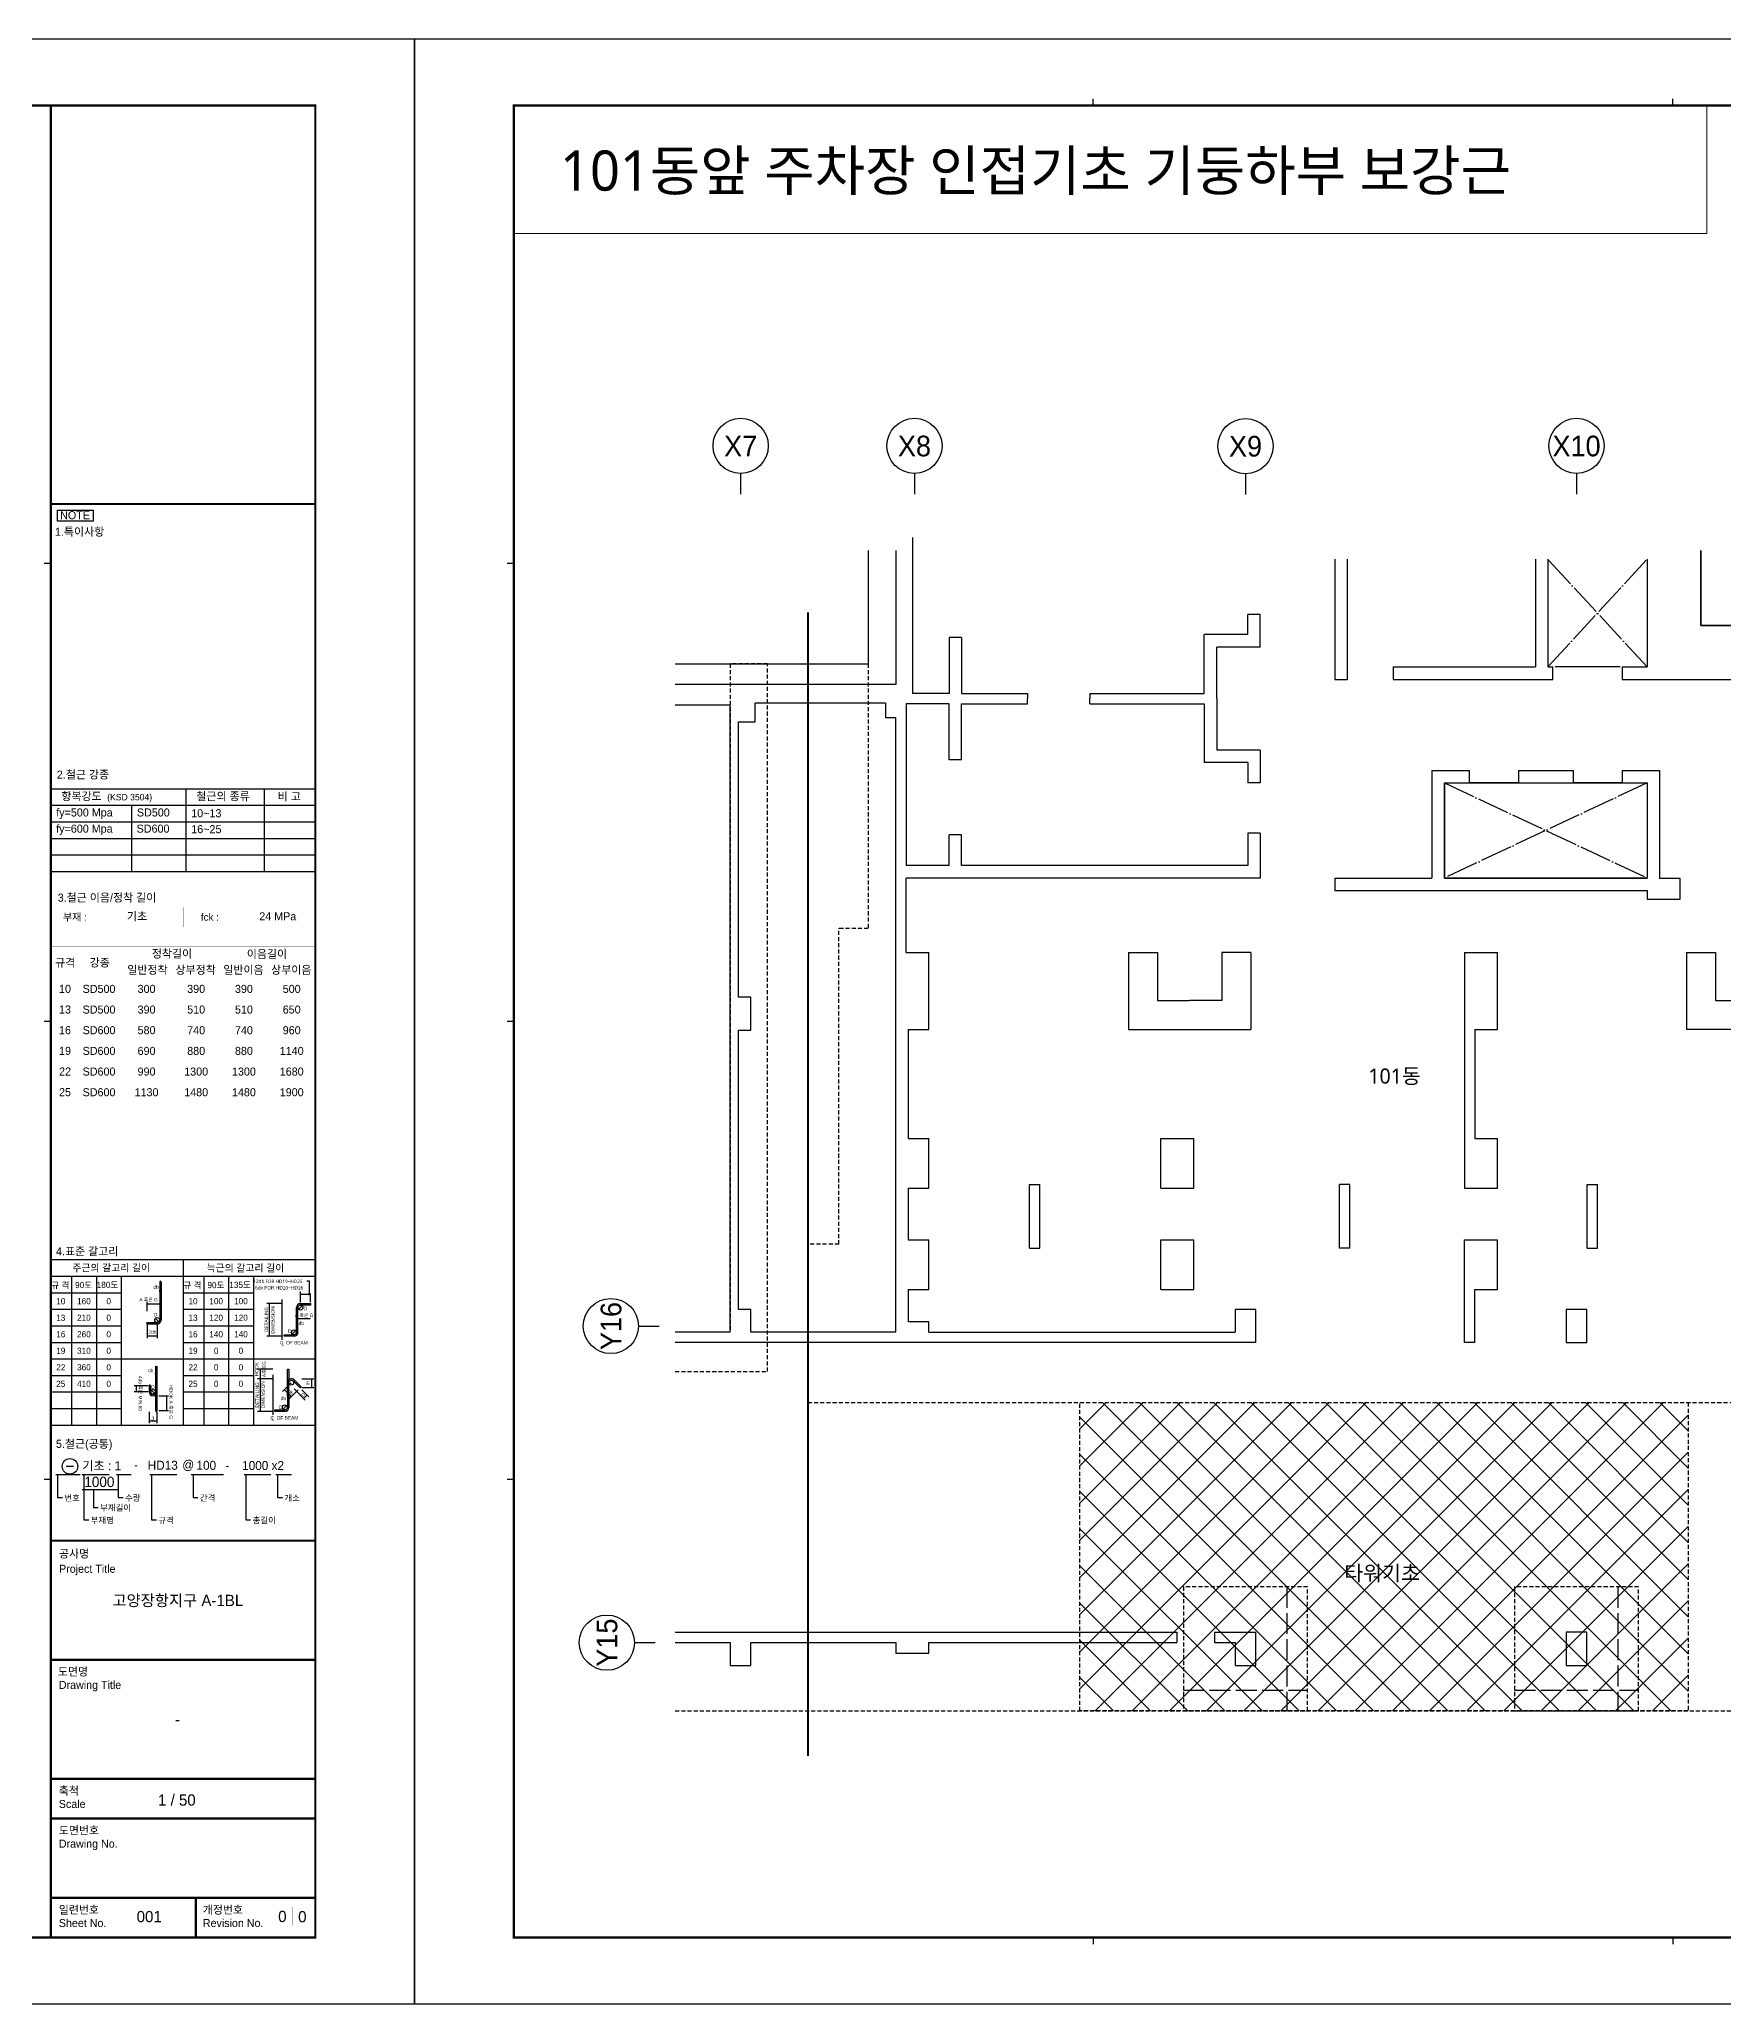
# Model space of a CAD drawing. Header units: millimetres. Extents: x 321717 to 696608, y -514806 to -16026.
# Drawn here: x 529593 to 570298, y -162618 to -115155 of the extents above; entities that cross this region are included whole.
import ezdxf
from ezdxf.enums import TextEntityAlignment as Align

# ---------------------------------------------------------------- set-up
doc = ezdxf.new("R2010")
doc.units = ezdxf.units.MM
doc.header["$LTSCALE"] = 65
for name, pattern in [('XS-기초$0$DDOT', [14, 12, -1, 0, -1]), ('XS-기초$0$HID', [2.3, 1.5, -0.8]), ('XS-기초$0$HID2', [7.5, 6, -1.5])]:
    doc.linetypes.add(name, pattern=pattern)
doc.layers.get('Defpoints').update_dxf_attribs({"color": 145})
for name, color, linetype in [('BUB', 7, 'Continuous'), ('XS-기초$0$BAR-B', 2, 'XS-기초$0$HID2'), ('XS-기초$0$EL7', 7, 'Continuous'), ('XS-기초$0$OPEN', 9, 'XS-기초$0$DDOT'), ('XS-기초$0$WALL', 11, 'Continuous'), ('XS-기초$0$기초꺽임', 4, 'XS-기초$0$HID'), ('XS-기초$0$기초연단', 3, 'Continuous'), ('XS-기초$0$하부보강', 7, 'XS-기초$0$HID'), ('기초꺽임', 7, 'Continuous')]:
    doc.layers.add(name, color=color, linetype=linetype)
doc.layers.add('TEXT', color=3, linetype='Continuous', lineweight=9)
doc.layers.add('XTITLE', color=22, linetype='Continuous', lineweight=0)
doc.styles.add('ARIAL', font='malgun_0.ttf')
doc.styles.add('HYULL', font='Dotum.ttf')
doc.styles.add('XRebarSheet', font='HMKMRHD.TTF')
doc.styles.add('돋움', font='malgun_0.ttf')
doc.styles.add('돋음', font='Dotum.ttf')
doc.dimstyles.new('NDIM', dxfattribs={"dimtxt": 3, "dimasz": 1.5, "dimexe": 2, "dimexo": 2, "dimgap": 1, "dimtad": 1, "dimdec": 0, "dimdsep": 46, "dimlunit": 6, "dimtxsty": 'ARIAL', "dimblk": 'DOT', "dimcen": 1, "dimclrd": 256, "dimclre": 7, "dimclrt": 3, "dimadec": 0, "dimazin": 0, "dimtfac": 1, "dimtdec": 0, "dimtix": 1, "dimtmove": 2, "dimatfit": 3, "dimldrblk": 'DOT', "dimfxl": 8, "dimtvp": 1, "dimtolj": 1, "dimlwd": -1, "dimlwe": -1, "dimarcsym": 0})

# ---------------------------------------------------------------- blocks, each defined once
blk = doc.blocks.new('_Dot')
at = {"color": 0, "linetype": 'ByBlock', "lineweight": -2}
blk.add_line((-0.5, 0), (-1, 0), dxfattribs=at)
at = {"color": 0, "linetype": 'ByBlock', "const_width": 0.5}
blk.add_lwpolyline([(-0.25, 0, 1), (0.25, 0, 1)], format="xyb", close=True, dxfattribs=at)
blk = doc.blocks.new('*D118')
at = {"color": 7, "transparency": 16777216}
for p, q in [((80432, 20451), (80432, 20463)), ((80477, 20451), (80477, 20463))]:
    blk.add_line(p, q, dxfattribs=at)
at = {"transparency": 16777216}
blk.add_line((80433, 20461), (80475, 20461), dxfattribs=at)
at = {"layer": 'Defpoints', "color": 0, "transparency": 16777216}
for p in [(80432, 20449), (80477, 20461), (80477, 20449)]:
    blk.add_point(p, dxfattribs=at)
at = {"transparency": 16777216, "xscale": 1.5, "yscale": 1.5, "zscale": 1.5, "rotation": 180}
blk.add_blockref('_Dot', (80432, 20461), dxfattribs=at)
at = {"transparency": 16777216, "xscale": 1.5, "yscale": 1.5, "zscale": 1.5}
blk.add_blockref('_Dot', (80477, 20461), dxfattribs=at)
blk = doc.blocks.new('*D119')
at = {"color": 7, "transparency": 16777216}
for p, q in [((76172, 19024), (76172, 19045)), ((76217, 19024), (76217, 19045))]:
    blk.add_line(p, q, dxfattribs=at)
at = {"transparency": 16777216}
blk.add_line((76215, 19043), (76174, 19043), dxfattribs=at)
at = {"layer": 'Defpoints', "color": 0, "transparency": 16777216}
for p in [(76172, 19043), (76172, 19022), (76217, 19022)]:
    blk.add_point(p, dxfattribs=at)
at = {"transparency": 16777216, "xscale": 1.5, "yscale": 1.5, "zscale": 1.5, "rotation": 180}
blk.add_blockref('_Dot', (76172, 19043), dxfattribs=at)
at = {"transparency": 16777216, "xscale": 1.5, "yscale": 1.5, "zscale": 1.5}
blk.add_blockref('_Dot', (76217, 19043), dxfattribs=at)
blk = doc.blocks.new('*D120')
at = {"transparency": 16777216}
blk.add_line((80158, 18181), (80199, 18181), dxfattribs=at)
at = {"layer": 'Defpoints', "color": 0, "transparency": 16777216}
for p in [(80156, 18181), (80201, 18181), (80201, 18181)]:
    blk.add_point(p, dxfattribs=at)
at = {"transparency": 16777216, "xscale": 1.5, "yscale": 1.5, "zscale": 1.5, "rotation": 180}
blk.add_blockref('_Dot', (80156, 18181), dxfattribs=at)
at = {"transparency": 16777216, "xscale": 1.5, "yscale": 1.5, "zscale": 1.5}
blk.add_blockref('_Dot', (80201, 18181), dxfattribs=at)
blk = doc.blocks.new('BUB')
at = {"layer": 'BUB'}
blk.add_line((0, 1500), (0, 0), dxfattribs=at)
blk.add_circle((0, 3500), 2000, dxfattribs=at)
blk = doc.blocks.new('zhstes')
at = {"layer": 'XS-기초$0$하부보강'}
h = blk.add_hatch(dxfattribs=at)
h.set_pattern_fill('ANSI37', color=8, scale=200)
h.set_pattern_definition([(45, (-475155, 66938.44), (-449.0128, 449.0128), []), (135, (-475155, 66938.44), (-449.0128, -449.0128), [])])
h.paths.add_polyline_path([(7350, -7450), (-7350, -7450), (-7350, 0), (7350, 0)])
at = {"layer": 'XS-기초$0$EL7'}
for p, q in [((5700, 17775), (4130, 17775)), ((3245, 14975), (2055, 14975)), ((5755, 14975), (4565, 14975))]:
    blk.add_line(p, q, dxfattribs=at)
at = {"layer": 'XS-기초$0$OPEN'}
for p, q in [((6355, 17775), (3955, 20375)), ((3955, 17775), (6355, 20375)), ((1455, 14975), (6355, 12675)), ((6355, 14975), (1455, 12675))]:
    blk.add_line(p, q, dxfattribs=at)
at = {"layer": 'XS-기초$0$WALL', "color": 5}
for p, q in [((-11400, 20905), (-11400, 17135)), ((-11800, 20585), (-11800, 17350)), ((7655, 20585), (7655, 18775)), ((-1195, 20375), (-1195, 17475)), ((-895, 20375), (-895, 17475)), ((3655, 20375), (3655, 17775)), ((3955, 20375), (3955, 17775)), ((6355, 20375), (6355, 17775)), ((-3295, 18555), (-3295, 19045)), ((-2995, 19045), (-3295, 19045)), ((-2995, 18255), (-2995, 19045)), ((-4345, 17135), (-4345, 18555)), ((-3295, 18555), (-4345, 18555)), ((7655, 18775), (16480, 18775)), ((-10215, 18490), (-10515, 18490)), ((-10515, 18490), (-10515, 17135)), ((-10215, 18490), (-10215, 17135)), ((-4045, 17010), (-4045, 18255)), ((-2995, 18255), (-4045, 18255)), ((215, 17775), (3655, 17775)), ((215, 17775), (215, 17475)), ((3955, 17775), (4080, 17775)), ((4080, 17475), (4080, 17775)), ((5750, 17775), (6355, 17775)), ((5750, 17775), (5750, 17475)), ((-11800, 17350), (-17132, 17350)), ((-10515, 17135), (-11400, 17135)), ((-10215, 17135), (-8615, 17135)), ((-8615, 17135), (-8615, 17010)), ((-7115, 17135), (-4345, 17135)), ((-7115, 17135), (-7115, 17010)), ((-1195, 17475), (-895, 17475)), ((215, 17475), (4080, 17475)), ((3655, 17475), (4080, 17475)), ((5750, 17475), (6755, 17475)), ((6755, 17475), (15580, 17475)), ((-15800, 16850), (-17132, 16850)), ((-15800, 1700), (-15800, 16850)), ((-12050, 16900), (-15200, 16900)), ((-15200, 16450), (-15200, 16900)), ((-12050, 16900), (-12050, 16550)), ((-10515, 16885), (-11550, 16885)), ((-11550, 16885), (-11550, 12975)), ((-10515, 15530), (-10515, 16885)), ((-10215, 15530), (-10215, 16885)), ((-10215, 16885), (-8615, 16885)), ((-8615, 16885), (-8615, 17010)), ((-7115, 16885), (-7115, 17010)), ((-7115, 16885), (-4345, 16885)), ((-4345, 16885), (-4345, 15465)), ((-4045, 17010), (-4045, 15765)), ((-15600, 9800), (-15600, 16450)), ((-15600, 16450), (-15200, 16450)), ((-12050, 16550), (-11800, 16550)), ((-11800, 1700), (-11800, 16550)), ((-2995, 15765), (-4045, 15765)), ((-2995, 15765), (-2995, 14975)), ((-10215, 15530), (-10515, 15530)), ((-3295, 15465), (-4345, 15465)), ((-3295, 15465), (-3295, 14975)), ((1155, 15275), (1155, 12675)), ((1155, 15275), (2055, 15275)), ((2055, 15275), (2055, 14975)), ((3245, 15275), (4565, 15275)), ((3245, 15275), (3245, 14975)), ((4565, 15275), (4565, 14975)), ((5755, 15275), (6655, 15275)), ((5755, 15275), (5755, 14975)), ((6655, 15275), (6655, 12665)), ((-2995, 14975), (-3295, 14975)), ((1455, 14975), (1455, 12675)), ((1455, 14975), (2055, 14975)), ((3245, 14975), (4565, 14975)), ((5755, 14975), (6355, 14975)), ((6355, 14975), (6355, 12675)), ((-10215, 13720), (-10515, 13720)), ((-10515, 12975), (-10515, 13720)), ((-10215, 12975), (-10215, 13720)), ((-3295, 13755), (-3295, 12975)), ((-2995, 13755), (-3295, 13755)), ((-2995, 13755), (-2995, 12975)), ((-10515, 12975), (-11550, 12975)), ((-3295, 12975), (-10215, 12975)), ((-2995, 12975), (-2995, 12675)), ((-2995, 12675), (-11550, 12675)), ((-11550, 10875), (-11550, 12675)), ((-1195, 12675), (-1195, 12375)), ((-1195, 12675), (1155, 12675)), ((-1195, 12375), (6355, 12375)), ((1455, 12675), (6355, 12675)), ((6355, 12375), (6355, 12165)), ((7155, 12665), (6655, 12665)), ((7155, 12165), (7155, 12665)), ((6355, 12165), (7155, 12165)), ((-11550, 10875), (-11000, 10875)), ((-11000, 9015), (-11000, 10875)), ((-6175, 10875), (-5475, 10875)), ((-6175, 10875), (-6175, 9015)), ((-5475, 10875), (-5475, 9715)), ((-3225, 10875), (-3925, 10875)), ((-3925, 10875), (-3925, 9715)), ((-3225, 10875), (-3225, 9015)), ((1940, 10875), (1940, 5180)), ((1940, 10875), (2740, 10875)), ((2740, 9015), (2740, 10875)), ((7305, 10875), (7305, 9015)), ((7305, 10875), (8005, 10875)), ((8005, 10875), (8005, 9715)), ((-15300, 9800), (-15600, 9800)), ((-15300, 9000), (-15300, 9800)), ((-5475, 9715), (-4700, 9715)), ((-3925, 9715), (-4700, 9715)), ((8005, 9715), (8780, 9715)), ((-15600, 2250), (-15600, 9000)), ((-15600, 9000), (-15300, 9000)), ((-11500, 9015), (-11000, 9015)), ((-11500, 9015), (-11500, 6380)), ((-6175, 9015), (-3225, 9015)), ((2190, 9015), (2740, 9015)), ((2190, 9015), (2190, 6380)), ((10255, 9015), (7305, 9015)), ((-11500, 6380), (-11000, 6380)), ((-11000, 5180), (-11000, 6380)), ((-5400, 6380), (-4600, 6380)), ((-5400, 5180), (-5400, 6380)), ((-4600, 5180), (-4600, 6380)), ((2190, 6380), (2740, 6380)), ((2740, 5180), (2740, 6380)), ((-8570, 3735), (-8570, 5270)), ((-8570, 5270), (-8320, 5270)), ((-8320, 3735), (-8320, 5270)), ((-1080, 3735), (-1080, 5270)), ((-830, 5270), (-1080, 5270)), ((-830, 3735), (-830, 5270)), ((4910, 3735), (4910, 5270)), ((4910, 5270), (5160, 5270)), ((5160, 3735), (5160, 5270)), ((-11500, 5180), (-11000, 5180)), ((-11500, 5180), (-11500, 3935)), ((-5400, 5180), (-4600, 5180)), ((1940, 5180), (2740, 5180)), ((-11500, 3935), (-11000, 3935)), ((-11000, 2735), (-11000, 3935)), ((-5400, 3935), (-4600, 3935)), ((-5400, 2735), (-5400, 3935)), ((-4600, 2735), (-4600, 3935)), ((1940, 3935), (2740, 3935)), ((1940, 1450), (1940, 3935)), ((2740, 2735), (2740, 3935)), ((-8570, 3735), (-8320, 3735)), ((-830, 3735), (-1080, 3735)), ((4910, 3735), (5160, 3735)), ((-11500, 2735), (-11000, 2735)), ((-11500, 2735), (-11500, 1950)), ((-5400, 2735), (-4600, 2735)), ((2190, 2735), (2740, 2735)), ((2190, 1450), (2190, 2735)), ((-15300, 2250), (-15600, 2250)), ((-15300, 1700), (-15300, 2250)), ((-11000, 1950), (-11500, 1950)), ((-11000, 1700), (-11000, 1950)), ((-3100, 2250), (-3600, 2250)), ((-3600, 2250), (-3600, 1700)), ((-3100, 1450), (-3100, 2250)), ((4900, 2250), (4400, 2250)), ((4400, 2250), (4400, 1450)), ((4900, 1450), (4900, 2250)), ((-15800, 1700), (-17132, 1700)), ((-3100, 1450), (-17132, 1450)), ((-11800, 1700), (-15300, 1700)), ((-11000, 1700), (-3600, 1700)), ((2190, 1450), (1940, 1450)), ((4400, 1450), (4900, 1450)), ((-17132, -5550), (-5010, -5550)), ((-5010, -5550), (-5010, -5800)), ((-4100, -5550), (-3100, -5550)), ((-4100, -5550), (-4100, -5800)), ((-3100, -6350), (-3100, -5550)), ((4900, -5550), (4400, -5550)), ((4400, -5550), (4400, -6350)), ((4900, -6350), (4900, -5550)), ((-17132, -5800), (-15800, -5800)), ((-15800, -5800), (-15800, -6350)), ((-15300, -5800), (-11800, -5800)), ((-15300, -6350), (-15300, -5800)), ((-11800, -5800), (-11800, -6050)), ((-11800, -6050), (-11000, -6050)), ((-11000, -5800), (-5010, -5800)), ((-11000, -6050), (-11000, -5800)), ((-4100, -5800), (-3600, -5800)), ((-3600, -5800), (-3600, -6350)), ((-15800, -6350), (-15300, -6350)), ((-3600, -6350), (-3100, -6350)), ((4400, -6350), (4900, -6350))]:
    blk.add_line(p, q, dxfattribs=at)
at = {"layer": 'XS-기초$0$기초꺽임'}
blk.add_lwpolyline([(-17132, 750), (-14900, 750), (-14900, 17850), (-15800, 17850), (-15800, 1700), (-17132, 1700)], dxfattribs=at)
at = {"layer": 'XS-기초$0$기초연단'}
for p, q in [((-12470, 20585), (-12470, 17850)), ((7655, 18775), (7655, 20585)), ((16480, 18775), (7655, 18775)), ((-17132, 17850), (-12470, 17850))]:
    blk.add_line(p, q, dxfattribs=at)
at = {"layer": 'XS-기초$0$기초연단', "linetype": 'XS-기초$0$HID'}
for p, q in [((-12470, 17850), (-12470, 11455)), ((-13175, 3825), (-13175, 11455)), ((-12470, 11455), (-13175, 11455)), ((-13925, 3825), (-13925, 0)), ((-13175, 3825), (-13925, 3825)), ((-13925, 0), (17230, 0)), ((-17132, -7450), (19350, -7450))]:
    blk.add_line(p, q, dxfattribs=at)
at = {"layer": 'XS-기초$0$하부보강', "color": 8}
blk.add_lwpolyline([(7350, -7450), (-7350, -7450), (-7350, 0), (7350, 0)], close=True, dxfattribs=at)
at = {"layer": '기초꺽임', "color": 1, "const_width": 50}
blk.add_lwpolyline([(-13925, 19093), (-13925, -8538)], dxfattribs=at)
at = {"layer": '기초꺽임'}
blk.add_lwpolyline([(1455, 14975), (6355, 14975), (6355, 12675), (1455, 12675)], close=True, dxfattribs=at)
at = {"layer": 'BUB', "xscale": 0.3333333333333333, "yscale": 0.3333333333333333, "zscale": 0.3333333333333333}
for p in [(-15550, 21949), (-11350, 21949), (-3350, 21943), (4650, 21949)]:
    blk.add_blockref('BUB', p, dxfattribs=at)
at = {"layer": 'BUB', "xscale": 0.3333333333333333, "yscale": 0.3333333333333333, "zscale": 0.3333333333333333, "rotation": 90}
for p in [(-17519, 1850), (-17616, -5800)]:
    blk.add_blockref('BUB', p, dxfattribs=at)
at = {"layer": 'TEXT', "style": '돋음'}
for s, p in [('X7', (-15550, 23113)), ('X8', (-11350, 23113)), ('X9', (-3350, 23108)), ('X10', (4650, 23113))]:
    blk.add_text(s, height=500, dxfattribs=at).set_placement(p, align=Align.MIDDLE_CENTER)
for s, p in [('Y16', (-18683, 1850)), ('Y15', (-18781, -5800))]:
    blk.add_text(s, height=500, rotation=90, dxfattribs=at).set_placement(p, align=Align.MIDDLE_CENTER)
at = {"layer": 'XTITLE', "color": 2, "style": '돋움'}
for s, p in [('101동', (-383, 7890)), ('타워기초', (-964, -4119))]:
    blk.add_text(s, height=364.1, dxfattribs=at).set_placement(p, align=Align.MIDDLE_LEFT)
blk = doc.blocks.new('dhs_sheet2e')
h = blk.add_hatch(color=256)
edge = h.paths.add_edge_path()
edge.add_line((76299, 21797), (76299, 20646.2))
edge.add_arc((76224.2, 20646.2), 74.7, -90, 0, ccw=False)
edge.add_line((76224.2, 20571.5), (75925.3, 20571.5))
edge.add_arc((75925.3, 20549.1), 22.4, 90, 270)
edge.add_line((75925.3, 20526.7), (76224.2, 20526.7))
edge.add_arc((76224.2, 20646.2), 119.6, 270, 360)
edge.add_line((76343.8, 20646.2), (76343.8, 21797))
edge.add_arc((76321.4, 21797), 22.4, 0, 180)
blk.add_hatch(color=256).paths.add_polyline_path([(80850.3, 21144.3), (80551.4, 21144.3, 0.4142136), (80431.9, 21024.7), (80431.9, 20621.2), (80431.9, 20277.5, -0.4142136), (80357.1, 20202.7), (80058.2, 20202.7), (80058.2, 20157.9), (80357.1, 20157.9, 0.4142136), (80476.7, 20277.5), (80476.7, 20621.2), (80476.7, 21024.7, -0.4142136), (80551.4, 21099.4), (80850.3, 21099.4)])
h = blk.add_hatch(color=256)
h.paths.add_polyline_path([(76216.8, 18481.2, -0.2277351), (76172, 18387.9), (76172, 17913.3, 1), (76216.8, 17913.3)])
h.paths.add_polyline_path([(76216.8, 19258.4, 1), (76172, 19258.4), (76172, 18481.2, -0.1833618), (76153.2, 18431.7, -0.6790836), (76150.1, 18423.9, -0.2067221), (76146.9, 18425.3, -0.6466922), (76022.6, 18481.2), (76022.6, 18660.6, 1), (75977.7, 18660.6), (75977.7, 18481.2, 1), (76216.8, 18481.2)])
h.paths.add_polyline_path([(76153.2, 18431.7, -0.0300135), (76146.9, 18425.3, 0.2067221), (76150.1, 18423.9, 0.6790836)], flags=17)
h = blk.add_hatch(color=256)
h.paths.add_polyline_path([(80200.9, 19160.1), (80156.1, 19160.1), (80156.1, 18756.6, -0.2277351), (80200.9, 18850)])
h.paths.add_polyline_path([(80156.1, 18756.6), (80156.1, 18353.1), (80156.1, 18009.4, -0.4142136), (80081.4, 17934.7), (79782.5, 17934.7), (79782.5, 17889.8), (80081.4, 17889.8, 0.4142136), (80200.9, 18009.4), (80200.9, 18353.1), (80200.9, 18756.6, -0.6681786), (80328.5, 18809.5), (80539.9, 18598.1), (80571.6, 18629.8), (80360.2, 18841.2, 0.6681786)])
at = {"color": 7}
for p, q in [((20500.6, 57331.7), (20500.6, 57531.5)), ((38004.8, 57331.7), (38004.8, 57531.5)), ((2996.4, 43498.2), (2796.7, 43498.2)), ((73013.1, 43498.2), (72813.3, 43498.2)), ((73013.1, 36694), (81003.6, 36694)), ((73013.1, 36194.6), (81003.6, 36194.6)), ((75452.6, 36194.6), (75452.6, 34197)), ((77085.8, 36694), (77085.8, 34197)), ((79453.7, 36694), (79453.7, 34197)), ((73013.1, 35695.2), (81003.6, 35695.2)), ((73013.1, 35195.8), (81003.6, 35195.8)), ((73013.1, 34696.4), (81003.6, 34696.4)), ((73013.1, 34197), (81003.6, 34197)), ((2996.4, 29664.7), (2796.7, 29664.7)), ((73013.1, 29664.7), (72813.3, 29664.7)), ((80551.4, 21191.6), (80551.4, 21507.4)), ((80850.3, 21191.6), (80850.3, 21435)), ((76343.8, 20916), (76343.8, 21141.7)), ((79996, 21144.3), (79533, 21144.3)), ((80431.9, 20947.5), (80431.9, 20685.3)), ((79996, 20157.9), (79533, 20157.9)), ((79720.2, 19160.1), (79257.5, 19160.1)), ((75953.1, 18660.6), (75532.2, 18660.6)), ((75953.1, 18481.2), (75532.2, 18481.2)), ((79720.2, 18876.2), (79257.5, 18876.2)), ((79720.2, 18876.2), (79257.5, 18876.2)), ((80273.9, 18754.9), (80011.4, 18492.3)), ((80485.3, 18543.5), (80222.7, 18281)), ((80488.8, 18437.8), (80698.5, 18228.1)), ((80591.1, 18876.2), (80958.3, 18876.2)), ((80591.1, 18607.2), (80958.3, 18607.2)), ((80594.5, 18543.5), (80804.2, 18333.8)), ((75977.7, 17876.9), (75977.7, 17530.5)), ((76216.8, 17876.9), (76216.8, 17530.5)), ((76270.6, 18361.7), (76562.3, 18361.7)), ((76270.6, 17913.3), (76562.3, 17913.3)), ((79720.2, 17885.5), (79257.5, 17885.5)), ((73477.6, 16230.5), (73697, 16230.5)), ((2996.4, 15831.2), (2796.7, 15831.2)), ((73013.1, 15831.2), (72813.3, 15831.2)), ((20500.6, 1997.6), (20500.6, 1797.9)), ((38004.8, 1997.6), (38004.8, 1797.9))]:
    blk.add_line(p, q, dxfattribs=at)
at = {"color": 7, "ltscale": 2}
for p, q in [((73013.1, 22471.6), (81003.6, 22471.6)), ((73013.1, 21972.2), (81003.6, 21972.2)), ((73637.3, 21972.2), (73637.3, 17477.6)), ((74386.4, 21972.2), (74386.4, 17477.6)), ((75135.6, 21972.2), (75135.6, 17477.6)), ((77008.3, 22471.6), (77008.3, 17477.6)), ((77632.6, 21972.2), (77632.6, 17477.6)), ((78381.7, 21972.2), (78381.7, 17477.6)), ((79130.8, 21972.2), (79130.8, 17477.6)), ((73013.1, 21472.8), (75135.6, 21472.8)), ((77008.3, 21472.8), (79130.8, 21472.8)), ((75135.6, 19475.2), (77008.3, 19475.2)), ((79130.8, 19475.2), (81003.6, 19475.2)), ((73013.1, 17477.6), (81003.6, 17477.6))]:
    blk.add_line(p, q, dxfattribs=at)
for p, q in [((76299, 21797), (76299, 20646.2)), ((76343.8, 21797), (76343.8, 20646.2)), ((80553.3, 21432.5), (80848.4, 21432.5)), ((80742.8, 21835.3), (80817.5, 21835.3)), ((80817.5, 21835.3), (80817.5, 21432.5)), ((79607.9, 21142.4), (79607.9, 20159.8)), ((80431.9, 20277.5), (80431.9, 21024.7)), ((80476.7, 20277.5), (80476.7, 21024.7)), ((80498.6, 20971.9), (80604.3, 21077.5)), ((80551.4, 21144.3), (80850.3, 21144.3)), ((80850.3, 21099.4), (80551.4, 21099.4)), ((80850.3, 21144.3), (80850.3, 21099.4)), ((75925.3, 20571.5), (76224.2, 20571.5)), ((76224.2, 20526.7), (75925.3, 20526.7)), ((76277.1, 20593.4), (76171.4, 20699.1)), ((80058.2, 20202.7), (80357.1, 20202.7)), ((80058.2, 20157.9), (80058.2, 20202.7)), ((80304.3, 20224.6), (80410, 20330.3)), ((80835.3, 20687.8), (80431.9, 20687.8)), ((80357.1, 20157.9), (80058.2, 20157.9)), ((76172, 19258.4), (76172, 18481.2)), ((76216.8, 19258.4), (76216.8, 18481.2)), ((79332.2, 19158.3), (79332.2, 18878.1)), ((75592.1, 18659.1), (75592.1, 18482.7)), ((75977.7, 18660.6), (75977.7, 18481.2)), ((76022.6, 18660.6), (76022.6, 18481.2)), ((76150.1, 18428.4), (76044.4, 18534.1)), ((79332.2, 18874.3), (79332.2, 17887.4)), ((80065.6, 18544), (80274.3, 18335.3)), ((80156.1, 18353.1), (80156.1, 18756.6)), ((80200.9, 18353.1), (80200.9, 18756.6)), ((80328.5, 18809.5), (80539.9, 18598.1)), ((80357.7, 18568.9), (80698.5, 18228.1)), ((80360.2, 18841.2), (80571.6, 18629.8)), ((80539.9, 18598.1), (80571.6, 18629.8)), ((80883.4, 18874.3), (80883.4, 18609.1)), ((76502.4, 18360.2), (76502.4, 17914.8)), ((79782.5, 17889.8), (79782.5, 17934.7)), ((79782.5, 17934.7), (80081.4, 17934.7)), ((80081.4, 17889.8), (79782.5, 17889.8)), ((80028.6, 17956.6), (80134.2, 18062.2)), ((80156.1, 18353.1), (80156.1, 18009.4)), ((80200.9, 18353.1), (80200.9, 18009.4)), ((80749.9, 18385.4), (80646.9, 18282.4)), ((76215.3, 17590.4), (75979.2, 17590.4))]:
    blk.add_line(p, q)
at = {"color": 1}
for p, q in [((76299, 21501), (76299, 21548.4)), ((76342.3, 21546.4), (76300.5, 21546.4)), ((76343.8, 21501), (76343.8, 21548.4)), ((75925.3, 20916), (75925.3, 21199.6)), ((75926.8, 21139.7), (76342.3, 21139.7)), ((75925.3, 20500.1), (75925.3, 20098.9)), ((76224.2, 20500.1), (76224.2, 20098.9)), ((76222.7, 20158.9), (75926.8, 20158.9))]:
    blk.add_line(p, q, dxfattribs=at)
at = {"linetype": 'Continuous'}
for p, q in [((79998.5, 20053.3), (79998.5, 21263.8)), ((79722.7, 17785.2), (79722.7, 18995.8))]:
    blk.add_line(p, q, dxfattribs=at)
at = {"color": 4}
for p, q in [((80156.1, 19160.1), (80200.9, 19160.1)), ((80156.1, 18756.6), (80156.1, 19160.1)), ((80200.9, 19160.1), (80200.9, 18850)), ((76216.8, 18481.2), (76216.8, 17913.3)), ((76172, 18387.9), (76172, 17913.3))]:
    blk.add_line(p, q, dxfattribs=at)
at = {"color": 1, "ltscale": 2}
for p, q in [((73160.8, 15979.6), (73897.2, 15979.6)), ((73217.3, 15979.6), (73217.3, 15288.3)), ((73955, 15979.6), (74769.1, 15979.6)), ((73955, 15525.5), (75020.4, 15525.5)), ((74011.5, 15979.6), (74011.5, 14611.4)), ((74296, 15525.5), (74296, 14991.1)), ((74992, 15979.6), (75438.1, 15979.6)), ((75048.5, 15979.6), (75048.5, 15288.3)), ((75998.4, 15979.6), (76812.5, 15979.6)), ((76054.9, 15979.6), (76054.9, 14611.4)), ((77253.2, 15979.6), (78222.3, 15979.6)), ((77309.7, 15979.6), (77309.7, 15288.3)), ((78846.9, 15979.6), (79661, 15979.6)), ((78903.4, 15979.6), (78903.4, 14611.4)), ((79804.8, 15979.6), (80281.2, 15979.6)), ((79861.3, 15979.6), (79861.3, 15288.3)), ((73217.3, 15288.3), (73361.3, 15288.3)), ((74296, 14991.1), (74440, 14991.1)), ((75048.5, 15288.3), (75192.5, 15288.3)), ((77309.7, 15288.3), (77453.7, 15288.3)), ((79861.3, 15288.3), (80005.3, 15288.3)), ((74011.5, 14611.4), (74155.5, 14611.4)), ((76054.9, 14611.4), (76198.9, 14611.4)), ((78903.4, 14611.4), (79047.4, 14611.4))]:
    blk.add_line(p, q, dxfattribs=at)
at = {"color": 30}
for p, q in [((73013.1, 6791.9), (81003.6, 6791.9)), ((73013.1, 5593.3), (81003.6, 5593.3)), ((73013.1, 3196.2), (81003.6, 3196.2))]:
    blk.add_line(p, q, dxfattribs=at)
at = {"color": 7}
for points in [[(84000, 0), (84000, 59329.4), (0, 59329.4), (0, 0)], [(73208.2, 45108.5), (74292.8, 45108.5), (74292.8, 44775), (73208.2, 44775)]]:
    blk.add_lwpolyline(points, close=True, dxfattribs=at)
at = {"color": 30, "const_width": 64.9}
blk.add_lwpolyline([(81003.6, 57331.7), (2996.4, 57331.7), (2996.4, 1997.6), (81003.6, 1997.6)], close=True, dxfattribs=at)
at = {"color": 30}
for points, const_width in [([(73013.1, 1997.6), (73013.1, 57331.7)], 64.9), ([(73013.1, 45291.6), (81003.6, 45291.6)], 64.9), ([(73013.1, 37482.7), (81003.6, 37482.7)], 1.25), ([(73013.1, 13983.4), (81003.6, 13983.4)], 64.9), ([(73013.1, 10387.6), (81003.6, 10387.6)], 64.9), ([(73013.1, 6791.9), (81003.6, 6791.9)], 64.9), ([(73013.1, 5593.3), (81003.6, 5593.3)], 64.9), ([(73013.1, 3196.2), (81003.6, 3196.2)], 64.9), ([(77390.2, 1997.6), (77390.2, 3196.2)], 64.9)]:
    blk.add_lwpolyline(points, dxfattribs=dict(at, const_width=const_width))
at = {"ltscale": 2, "const_width": 1.25}
for points in [[(73013.1, 36694), (73013.1, 34197)], [(81003.6, 36694), (81003.6, 34197)], [(73013.1, 33114.4), (73013.1, 32518)], [(81003.6, 32518), (81003.6, 33114.4)], [(73013.1, 31595.4), (73013.1, 23480)], [(81003.6, 23480), (81003.6, 31595.4)]]:
    blk.add_lwpolyline(points, dxfattribs=at)
at = {"color": 7, "const_width": 1.25}
for points in [[(73013.1, 33114.4), (81003.6, 33114.4)], [(75010.7, 32518), (75010.7, 33114.4)], [(77008.3, 33114.4), (77008.3, 32518)], [(79005.9, 32518), (79005.9, 33114.4)], [(73013.1, 32518), (81003.6, 32518)], [(73013.1, 31920), (81003.6, 31920)], [(73839.2, 31920), (73839.2, 23480)], [(75231.7, 31920), (75231.7, 23480)], [(75231.7, 31445.6), (81003.6, 31445.6)], [(76674.7, 31445.6), (76674.7, 23480)], [(78117.6, 31920), (78117.6, 23480)], [(79560.6, 31445.6), (79560.6, 23480)], [(73013.1, 30971.1), (81003.6, 30971.1)], [(73013.1, 30346.9), (81003.6, 30346.9)], [(73013.1, 29722.6), (81003.6, 29722.6)], [(73013.1, 29098.3), (81003.6, 29098.3)], [(73013.1, 28474.1), (81003.6, 28474.1)], [(73013.1, 27849.8), (81003.6, 27849.8)], [(73013.1, 27225.6), (81003.6, 27225.6)], [(73013.1, 26601.3), (81003.6, 26601.3)], [(73013.1, 25977.1), (81003.6, 25977.1)], [(73013.1, 25352.8), (81003.6, 25352.8)], [(73013.1, 24728.5), (81003.6, 24728.5)], [(73013.1, 24104.3), (81003.6, 24104.3)], [(73013.1, 23480), (81003.6, 23480)]]:
    blk.add_lwpolyline(points, dxfattribs=at)
at = {"color": 7, "ltscale": 2, "const_width": 1.25}
blk.add_lwpolyline([(77008.3, 32518), (77008.3, 33114.4)], dxfattribs=at)
at = {"color": 1, "ltscale": 2, "const_width": 1.87}
for points in [[(79725.1, 2916.8), (79725.1, 2355), (80286.9, 2355), (80286.9, 2916.8), (79725.1, 2916.8)], [(80321.3, 2916.8), (80321.3, 2355), (80883.1, 2355), (80883.1, 2916.8), (80321.3, 2916.8)]]:
    blk.add_lwpolyline(points, dxfattribs=at)
for centre, radius in [((80817.5, 21432.5), 22.4), ((80817.5, 21432.5), 11.2), ((80551.4, 21024.7), 74.7), ((80498.6, 20971.9), 4.48), ((80604.3, 21077.5), 4.48), ((76171.4, 20699.1), 4.48), ((76277.1, 20593.4), 4.48), ((80357.1, 20277.5), 74.7), ((80304.3, 20224.6), 4.48), ((80410, 20330.3), 4.48), ((76044.4, 18534.1), 4.48), ((76150.1, 18428.4), 4.48), ((80275.7, 18756.6), 74.7), ((80081.4, 18009.4), 74.7), ((80028.6, 17956.6), 4.48), ((80134.2, 18062.2), 4.48)]:
    blk.add_circle(centre, radius)
at = {"color": 4}
for centre in [(76224.2, 20646.2), (76097.3, 18481.2)]:
    blk.add_circle(centre, 74.7, dxfattribs=at)
at = {"color": 7, "linetype": 'Continuous'}
blk.add_circle((73588.4, 16228.7), 234.1, dxfattribs=at).dxf.unprotected_set("ltscale", 0)
for centre, radius, start, end in [((76321.4, 21797), 22.4, 0, 180), ((80551.4, 21024.7), 119.6, 90, 180), ((80551.4, 21024.7), 74.7, 90, 180), ((75925.3, 20549.1), 22.4, 90, 270), ((76224.2, 20646.2), 119.6, 270, 0), ((76224.2, 20646.2), 74.7, 270, 0), ((80357.1, 20277.5), 74.7, 270, 0), ((80357.1, 20277.5), 119.6, 270, 0), ((76000.1, 18660.6), 22.4, 0, 180), ((76097.3, 18481.2), 119.6, 180, 0), ((76097.3, 18481.2), 74.7, 180, 0), ((80275.7, 18756.6), 119.6, 45, 180), ((80081.4, 18009.4), 119.6, 270, 0), ((80081.4, 18009.4), 74.7, 270, 0)]:
    blk.add_arc(centre, radius, start, end)
at = {"color": 4}
blk.add_arc((76194.4, 17913.3), 22.4, 180, 0, dxfattribs=at)
at = {"color": 1, "rotation": 180}
for p, xscale, yscale, zscale in [((76299, 21546.4), 1.5, 1.5, 1.5), ((75925.3, 21139.7), 11.98573127229489, 11.98573127229489, 11.98573127229489), ((75925.3, 20158.9), 11.98573127229489, 11.98573127229489, 11.98573127229489)]:
    blk.add_blockref('_Dot', p, dxfattribs=dict(at, xscale=xscale, yscale=yscale, zscale=zscale))
at = {"color": 1}
for p, xscale, yscale, zscale in [((76343.8, 21546.4), 1.5, 1.5, 1.5), ((76343.8, 21139.7), 1.498216409036861, 1.498216409036861, 1.498216409036861), ((76224.2, 20158.9), 11.98573127229489, 11.98573127229489, 11.98573127229489)]:
    blk.add_blockref('_Dot', p, dxfattribs=dict(at, xscale=xscale, yscale=yscale, zscale=zscale))
for p, xscale, yscale, zscale, rotation in [((80551.4, 21432.5), 14.98216409036861, 14.98216409036861, 14.98216409036861, 180), ((79607.9, 21144.3), 14.98216409036861, 14.98216409036861, 14.98216409036861, 90), ((79607.9, 20157.9), 14.98216409036861, 14.98216409036861, 14.98216409036861, 270), ((80431.9, 20687.8), 14.98216409036861, 14.98216409036861, 14.98216409036861, 180), ((79332.2, 19160.1), 14.98216409036861, 14.98216409036861, 14.98216409036861, 90), ((75592.1, 18660.6), 11.98573127229489, 11.98573127229489, 11.98573127229489, 90), ((75592.1, 18481.2), 11.98573127229489, 11.98573127229489, 11.98573127229489, 270), ((79332.2, 18876.2), 14.98216409036861, 14.98216409036861, 14.98216409036861, 90), ((79332.2, 18876.2), 1.872770511296076, 1.872770511296076, 1.872770511296076, 270), ((80064, 18545), 14.98216409036862, 14.98216409036862, 14.98216409036862, 135.0000000000825), ((80751.2, 18386.8), 14.98216409036861, 14.98216409036861, 14.98216409036861, 45.00000000025246), ((80883.4, 18876.2), 14.98216409036861, 14.98216409036861, 14.98216409036861, 90), ((80883.4, 18607.2), 14.98216409036861, 14.98216409036861, 14.98216409036861, 270), ((76502.4, 18361.7), 11.98573127229489, 11.98573127229489, 11.98573127229489, 90), ((76502.4, 17913.3), 11.98573127229489, 11.98573127229489, 11.98573127229489, 270), ((79332.2, 17885.5), 14.98216409036861, 14.98216409036861, 14.98216409036861, 270), ((80275.7, 18333.9), 14.98216409036862, 14.98216409036862, 14.98216409036862, 315.0000000000825), ((80645.5, 18281.1), 14.98216409036861, 14.98216409036861, 14.98216409036861, 225.0000000002524), ((75977.7, 17590.4), 11.98573127229489, 11.98573127229489, 11.98573127229489, 180)]:
    blk.add_blockref('_Dot', p, dxfattribs=dict(xscale=xscale, yscale=yscale, zscale=zscale, rotation=rotation))
for p, xscale, yscale, zscale in [((80850.3, 21432.5), 1.872770511296076, 1.872770511296076, 1.872770511296076), ((80850.3, 20687.8), 14.98216409036861, 14.98216409036861, 14.98216409036861), ((76216.8, 17590.4), 11.98573127229489, 11.98573127229489, 11.98573127229489)]:
    blk.add_blockref('_Dot', p, dxfattribs=dict(xscale=xscale, yscale=yscale, zscale=zscale))
at = {"color": 7, "style": 'XRebarSheet'}
for s, height, p in [('1.특이사항', 242.71, (73135.9, 44335.3)), ('NOTE', 242.71, (73292, 44833.7)), ('2.철근 강종', 242.71, (73193, 37000.1)), ('3.철근 이음/정착 길이', 242.711, (73219.2, 33284.8)), ('4.표준 갈고리', 242.71, (73168.2, 22602.8)), ('5.철근(공통)', 242.71, (73167, 16788))]:
    blk.add_text(s, height=height, dxfattribs=at).set_placement(p)
at = {"color": 3}
for s, height, style, p in [('항복강도', 242.71, 'XRebarSheet', (73329, 36346.4)), ('(KSD 3504)', 194.17, 'XRebarSheet', (74714.3, 36344.3)), ('철근의 종류', 242.71, 'XRebarSheet', (77406.6, 36345.3)), ('비 고', 242.71, 'XRebarSheet', (79864.2, 36338.4)), ('부재 :', 220, 'XRebarSheet', (73378.9, 32707.9)), ('fck :', 220, 'XRebarSheet', (77546.2, 32707.9)), ('규격', 242.71, 'XRebarSheet', (73138.4, 31320.7)), ('강종', 242.71, 'XRebarSheet', (74182, 31320.7)), ('주근의 갈고리 길이', 217.47, 'XRebarSheet', (73661.6, 22115.7)), ('늑근의 갈고리 길이', 217.47, 'XRebarSheet', (77716.4, 22111.4)), ('규 격', 184.85, 'XRebarSheet', (73024.7, 21609.3)), ('90도', 184.85, 'XRebarSheet', (73743.9, 21612.7)), ('180도', 184.85, 'XRebarSheet', (74396.5, 21618.3)), ('규 격', 184.85, 'XRebarSheet', (77015.8, 21609.3)), ('90도', 184.85, 'XRebarSheet', (77741.9, 21610.8)), ('135도', 184.85, 'XRebarSheet', (78402.8, 21618.5)), ('기초 : 1', 271.84, 'HYULL', (73958.2, 16112.5)), ('-', 271.8, 'HYULL', (75524.6, 16143.6)), ('HD13', 271.84, 'HYULL', (75937.6, 16126.4)), ('@', 271.8, 'HYULL', (76981.9, 16143.6)), ('100', 271.84, 'HYULL', (77410.5, 16124.9)), ('-', 271.8, 'HYULL', (78283.3, 16120.3)), ('1000 x2', 271.84, 'HYULL', (78789.8, 16118.6)), ('번호', 181.22, 'XRebarSheet', (73421.4, 15184.8)), ('부재길이', 181.22, 'XRebarSheet', (74500.1, 14887.6)), ('수량', 181.22, 'XRebarSheet', (75252.6, 15184.8)), ('간격', 181.22, 'XRebarSheet', (77513.8, 15184.8)), ('개소', 181.22, 'XRebarSheet', (80065.4, 15184.8)), ('부재명', 181.22, 'XRebarSheet', (74215.6, 14507.8)), ('규격', 181.22, 'XRebarSheet', (76259, 14507.8)), ('총길이', 181.22, 'XRebarSheet', (79107.5, 14507.8))]:
    blk.add_text(s, height=height, dxfattribs=dict(at, style=style)).set_placement(p)
for s, height, style, p in [('db', 104.88, 'HYULL', (76110.6, 21591.3)), ('12db FOR HD19~HD25', 104.875, 'ARIAL', (79128.8, 21763.4)), ('6db FOR HD10~HD16', 104.875, 'HYULL', (79181.1, 21570.1)), ('A 혹은 G', 104.88, 'HYULL', (75682.6, 21210.1)), ('D', 104.9, 'HYULL', (76121.8, 20758.8)), ('A 혹은 G', 104.88, 'HYULL', (80384, 20740.7)), ('D', 104.9, 'HYULL', (80656, 20944.7)), ('12db', 104.88, 'HYULL', (75877.3, 20236.3)), ('D', 104.9, 'HYULL', (80177.8, 20262.8)), ('db', 104.88, 'HYULL', (80494.6, 20497.1)), ('C  OF BEAM', 104.88, 'HYULL', (79933.3, 19912.7)), ('L', 104.9, 'HYULL', (79978.2, 19870.3)), ('db', 104.88, 'HYULL', (75947.2, 19073.7)), ('D', 104.9, 'HYULL', (79902.1, 17964.6)), ('db', 104.88, 'HYULL', (79955.9, 18229.1)), ('J', 104.9, 'HYULL', (76052.4, 17620.3)), ('C  OF BEAM', 104.88, 'HYULL', (79646.6, 17640.3)), ('L', 104.9, 'HYULL', (79691.4, 17597.9))]:
    blk.add_text(s, height=height, dxfattribs=dict(style=style)).set_placement(p)
at = {"style": 'HYULL'}
for s, height, rotation, p in [('DETAILING', 104.88, 90, (79572.8, 20283)), ('DIMENSION', 104.88, 90, (79773.2, 20238.9)), ('HOOK', 104.88, 90, (79280.6, 18949.8)), ('A혹은G', 104.88, 90, (79503.2, 18925.5)), ('4db 혹은 MIN.60', 104.875, 270, (75662.8, 18959.9)), ('D', 104.9, 270, (76045.4, 18676.8)), ('HOOK A 혹은 G', 104.875, 270, (76588.8, 18683)), ('DETAILING', 104.88, 90, (79297.1, 18001.8)), ('DIMENSION', 104.88, 90, (79475.3, 17979.8)), ('H', 104.9, 90, (80828.6, 18696.9))]:
    blk.add_text(s, height=height, rotation=rotation, dxfattribs=at).set_placement(p)
at = {"style": 'HYULL', "width": 0.8}
for s, height, rotation, p in [('6db', 104.88, 315, (80113.5, 18528.3)), ('D', 104.9, 45, (80638.1, 18324.3))]:
    blk.add_text(s, height=height, rotation=rotation, dxfattribs=at).set_placement(p)
at = {"color": 3, "linetype": 'Continuous', "style": 'HYULL'}
e = blk.add_text('1000', height=312.13, dxfattribs=at)
e.set_placement((74023.5, 15760.5), align=Align.MIDDLE_LEFT)
e.dxf.unprotected_set("ltscale", 0)
at = {"color": 7, "style": 'XRebarSheet'}
for s, height, p in [('공사명', 241.63, (73259, 13591.6)), ('Project Title', 241.632, (73259, 13135.1)), ('도면명', 241.63, (73225, 10028.1)), ('Drawing Title', 241.632, (73252.8, 9628.5)), ('축척', 241.63, (73252.8, 6432.3)), ('Scale', 241.63, (73252.8, 6032.8)), ('도면번호', 241.63, (73252.8, 5233.8)), ('Drawing No.', 241.632, (73252.8, 4834.2)), ('일련번호', 241.63, (73252.8, 2836.6)), ('개정번호', 241.63, (77602.3, 2836.6)), ('Sheet No.', 241.63, (73252.8, 2437.1)), ('Revision No.', 241.632, (77602.3, 2437.1))]:
    blk.add_text(s, height=height, dxfattribs=at).set_placement(p, align=Align.MIDDLE_LEFT)
for base, p1, p2, picture, middle in [((80476.7, 20461.4), (80431.9, 20449.3), (80476.7, 20449.3), '*D118', (80454.3, 20461.4)), ((76172, 19043.3), (76216.8, 19021.8), (76172, 19021.8), '*D119', (76194.4, 19043.3)), ((80200.9, 18181.3), (80156.1, 18181.3), (80200.9, 18181.3), '*D120', (80178.5, 18181.3))]:
    dim = blk.add_linear_dim(base=base, p1=p1, p2=p2, text=' ', dimstyle='NDIM')
    dim.commit()
    dim.dimension.update_dxf_attribs({"geometry": picture, "text_midpoint": middle})

msp = doc.modelspace()

# ---------------------------------------------------------------- linework, layer by layer
at = {"color": 7, "ltscale": 2}
for p, q in [((529874.1, -145839.7), (531572.1, -145839.7)), ((533070.3, -145839.7), (534768.2, -145839.7)), ((529874.1, -146239.2), (531572.1, -146239.2)), ((529874.1, -146638.7), (531572.1, -146638.7)), ((533070.3, -146239.2), (534768.2, -146239.2)), ((533070.3, -146638.7), (534768.2, -146638.7)), ((529874.1, -147038.3), (531572.1, -147038.3)), ((533070.3, -147038.3), (534768.2, -147038.3)), ((529874.1, -147437.8), (531572.1, -147437.8)), ((533070.3, -147437.8), (534768.2, -147437.8)), ((529874.1, -147837.3), (531572.1, -147837.3)), ((533070.3, -147837.3), (534768.2, -147837.3)), ((529874.1, -148236.8), (531572.1, -148236.8)), ((533070.3, -148236.8), (534768.2, -148236.8))]:
    msp.add_line(p, q, dxfattribs=at)
at = {"layer": 'XS-기초$0$BAR-B', "ltscale": 1.3}
for p, q in [((559742.1, -152544.7), (559742.1, -155544.7)), ((567742.1, -152544.7), (567742.1, -155544.7)), ((557242.1, -155044.7), (560242.1, -155044.7)), ((565242.1, -155044.7), (568242.1, -155044.7))]:
    msp.add_line(p, q, dxfattribs=at)
at = {"layer": 'XS-기초$0$하부보강', "linetype": 'XS-기초$0$HID'}
for points in [[(557242.1, -155544.7), (560242.1, -155544.7), (560242.1, -152544.7), (557242.1, -152544.7)], [(565242.1, -155544.7), (568242.1, -155544.7), (568242.1, -152544.7), (565242.1, -152544.7)]]:
    msp.add_lwpolyline(points, close=True, dxfattribs=at)
at = {"layer": 'XTITLE', "color": 3, "ltscale": 2}
msp.add_lwpolyline([(541060.8, -116753), (569888.3, -116753), (569888.3, -119843.8), (541060.8, -119843.8)], close=True, dxfattribs=at)

# ---------------------------------------------------------------- block references
at = {"color": 255, "xscale": 0.8000000006602158, "yscale": 0.8000000006602158, "zscale": 0.8000000006602158}
for p in [(471463.6, -162618.4), (538663.6, -162618.4)]:
    msp.add_blockref('dhs_sheet2e', p, dxfattribs=at)
at = {"layer": 'XS-기초$0$하부보강'}
msp.add_blockref('zhstes', (562092.1, -148094.7), dxfattribs=at)

# ---------------------------------------------------------------- texts
at = {"color": 3, "style": 'XRebarSheet'}
for s, height, p in [('fy=500 Mpa', 194.17, (530003.1, -133933)), ('SD500', 194.17, (531952.2, -133933.2)), ('10~13', 194.17, (533265.2, -133951.6)), ('fy=600 Mpa', 194.17, (530002.3, -134323.6)), ('SD600', 194.17, (531945.9, -134323.6)), ('16~25', 194.17, (533266, -134337.3)), ('기초', 194.17, (531712.5, -136441.8)), ('24 MPa', 194.17, (534908.7, -136441.8)), ('001', 271.84, (531946.7, -160649.9))]:
    msp.add_text(s, height=height, dxfattribs=at).set_placement(p)
for s, height, p in [('정착길이', 194.17, (532800.4, -137248.3)), ('이음길이', 194.17, (535095.6, -137255.5)), ('일반정착', 194.17, (532206.9, -137638.9)), ('상부정착', 194.17, (533372.3, -137638.9)), ('일반이음', 194.17, (534527.4, -137638.9)), ('상부이음', 194.17, (535682.8, -137638.9)), ('10', 194.17, (530214.7, -138097.3)), ('SD500', 194.17, (531037.7, -138098.6)), ('300', 194.17, (532185.8, -138098.6)), ('390', 194.17, (533384.4, -138098.6)), ('390', 194.17, (534538.7, -138098.6)), ('500', 194.17, (535693.1, -138098.6)), ('13', 194.17, (530214.7, -138596.7)), ('SD500', 194.17, (531037.7, -138598)), ('390', 194.17, (532185.8, -138598)), ('510', 194.17, (533384.4, -138598)), ('510', 194.17, (534538.7, -138598)), ('650', 194.17, (535693.1, -138598)), ('16', 194.17, (530214.7, -139096.1)), ('SD600', 194.17, (531037.7, -139097.4)), ('580', 194.17, (532185.8, -139097.4)), ('740', 194.17, (533384.4, -139097.4)), ('740', 194.17, (534538.7, -139097.4)), ('960', 194.17, (535693.1, -139097.4)), ('19', 194.17, (530214.7, -139595.5)), ('SD600', 194.17, (531037.7, -139596.8)), ('690', 194.17, (532185.8, -139596.8)), ('880', 194.17, (533384.4, -139596.8)), ('880', 194.17, (534538.7, -139596.8)), ('1140', 194.17, (535693.1, -139596.8)), ('22', 194.17, (530214.7, -140094.9)), ('SD600', 194.17, (531037.7, -140096.2)), ('990', 194.17, (532185.8, -140096.2)), ('1300', 194.17, (533384.4, -140096.2)), ('1300', 194.17, (534538.7, -140096.2)), ('1680', 194.17, (535693.1, -140096.2)), ('25', 194.17, (530214.7, -140594.3)), ('SD600', 194.17, (531037.7, -140595.6)), ('1130', 194.17, (532185.8, -140595.6)), ('1480', 194.17, (533384.4, -140595.6)), ('1480', 194.17, (534538.7, -140595.6)), ('1900', 194.17, (535693.1, -140595.6)), ('10', 147.88, (530113, -145644.1)), ('160', 147.88, (530671.7, -145643.1)), ('0', 147.9, (531271, -145643.1)), ('10', 147.88, (533309.2, -145644.1)), ('100', 147.88, (533867.9, -145643.1)), ('100', 147.88, (534467.2, -145643.1)), ('13', 147.88, (530113, -146043.6)), ('210', 147.88, (530671.7, -146042.7)), ('0', 147.9, (531271, -146042.7)), ('13', 147.88, (533309.2, -146043.6)), ('120', 147.88, (533867.9, -146042.7)), ('120', 147.88, (534467.2, -146042.7)), ('16', 147.88, (530113, -146443.1)), ('260', 147.88, (530671.7, -146442.2)), ('0', 147.9, (531271, -146442.2)), ('16', 147.88, (533309.2, -146443.1)), ('140', 147.88, (533867.9, -146442.2)), ('140', 147.88, (534467.2, -146442.2)), ('19', 147.88, (530113, -146842.7)), ('310', 147.88, (530671.7, -146841.7)), ('0', 147.9, (531271, -146841.7)), ('19', 147.88, (533309.2, -146842.7)), ('0', 147.9, (533867.9, -146841.7)), ('0', 147.9, (534467.2, -146841.7)), ('22', 147.88, (530113, -147242.2)), ('25', 147.88, (530113, -147641.7)), ('410', 147.88, (530671.7, -147640.8)), ('360', 147.88, (530671.7, -147241.2)), ('0', 147.9, (531271, -147241.2)), ('0', 147.9, (531271, -147640.8)), ('22', 147.88, (533309.2, -147242.2)), ('25', 147.88, (533309.2, -147641.7)), ('0', 147.9, (533867.9, -147241.2)), ('0', 147.9, (533867.9, -147640.8)), ('0', 147.9, (534467.2, -147241.2)), ('0', 147.9, (534467.2, -147640.8))]:
    msp.add_text(s, height=height, dxfattribs=at).set_placement(p, align=Align.MIDDLE_CENTER)
for s, p in [('고양장항지구 A-1BL', (532942.1, -152870.4)), ('-', (532931.5, -155747.2)), ('1 / 50', (532918.2, -157691)), ('0', (535467.7, -160509)), ('0', (535950.3, -160516.4))]:
    msp.add_text(s, height=272, dxfattribs=at).set_placement(p, align=Align.MIDDLE)
at = {"layer": 'XTITLE', "color": 2, "style": '돋움'}
msp.add_text('101동앞 주차장 인접기초 기둥하부 보강근', height=970.844, dxfattribs=at).set_placement((542178.7, -118326.8), align=Align.MIDDLE_LEFT)

doc.saveas('drawing.dxf')
